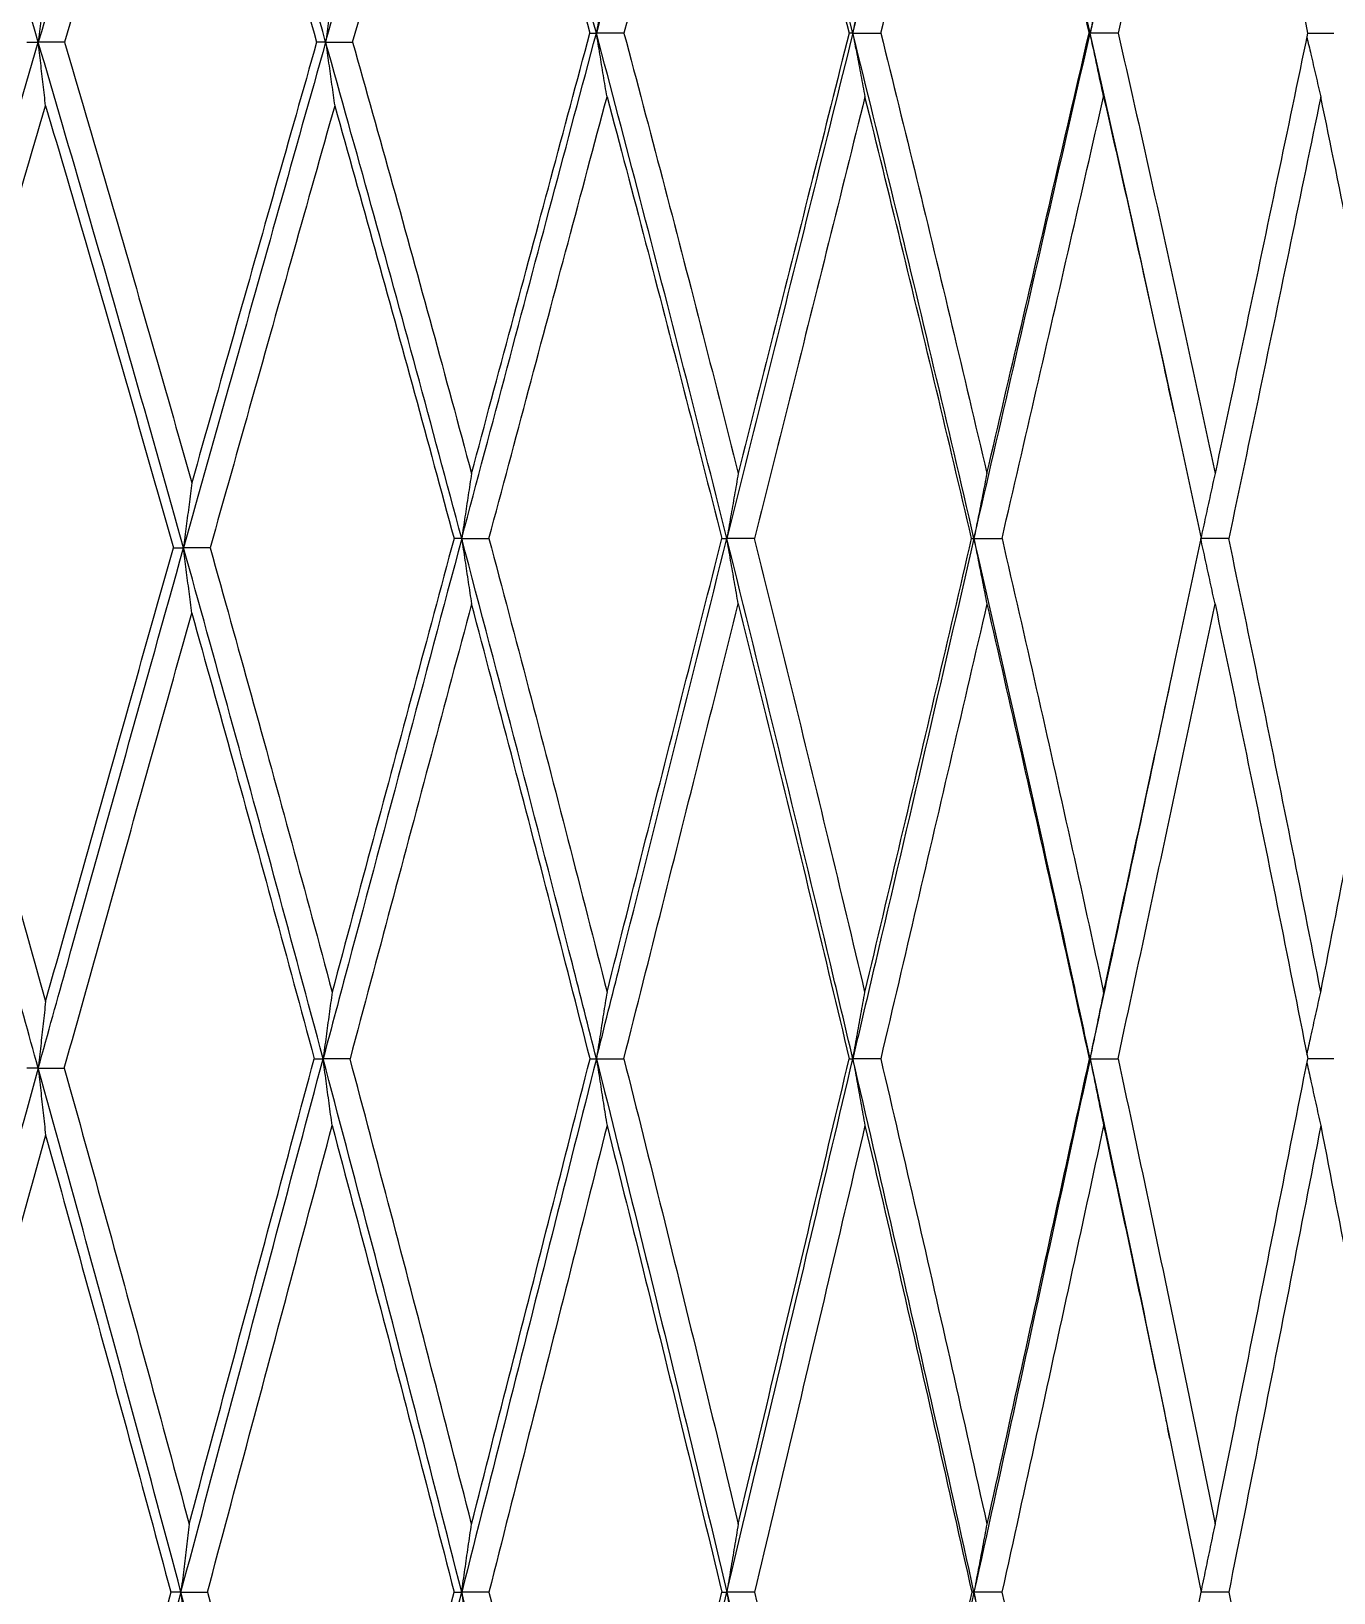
# Model space of a CAD drawing. Extents: x 1661 to 2451, y 0 to 579.
# Drawn here: x 2173.34 to 2180.05, y 453.5 to 461.55 of the extents above; entities that cross this region are included whole.
import ezdxf

# ---------------------------------------------------------------- set-up
doc = ezdxf.new("R2010")
doc.units = 0
doc.header["$LTSCALE"] = 10
doc.header["$MEASUREMENT"] = 0
doc.header["$PDMODE"] = 3
doc.header["$PDSIZE"] = -10
doc.layers.get('0').update_dxf_attribs({"linetype": 'CONTINUOUS'})
doc.layers.get('DEFPOINTS').update_dxf_attribs({"linetype": 'CONTINUOUS'})
doc.layers.add('2', color=7, linetype='CONTINUOUS', true_color=0xffffff)
doc.styles.add('Daelim Dimension', font='')
doc.styles.get('Daelim Dimension').set_extended_font_data('나눔고딕')
doc.dimstyles.new('DEFAULT', dxfattribs={"dimscale": 2, "dimtxt": 2, "dimasz": 2, "dimexe": 0, "dimexo": 2, "dimgap": 1, "dimtad": 1, "dimdec": 0, "dimzin": 9, "dimdsep": 46, "dimtxsty": 'Daelim Dimension', "dimcen": 0.5, "dimclrd": 5, "dimclre": 5, "dimclrt": 256, "dimadec": 1, "dimazin": 0, "dimtfac": 1, "dimtdec": 0, "dimtix": 1, "dimtmove": 0, "dimatfit": 3, "dimfxl": 1, "dimtolj": 1, "dimtzin": 1, "dimlwd": 9, "dimlwe": 9, "dimarcsym": 0})

# ---------------------------------------------------------------- blocks, each defined once
blk = doc.blocks.new('*D11')
at = {"color": 5, "lineweight": 9, "ltscale": 0.5, "transparency": 16777216}
for p, q in [((2146.9886, 470.7637), (1973.3175, 470.7637)), ((1975.3175, 466.7637), (1975.3175, 277.2806)), ((2140.6495, 273.2806), (1973.3175, 273.2806))]:
    blk.add_line(p, q, dxfattribs=at)
at = {"color": 5, "linetype": 'ByBlock', "lineweight": 9, "ltscale": 0.5, "transparency": 16777216}
for p, q in [((2212.6777, 377.2806), (2263.0505, 377.2806)), ((2263.0505, 373.2806), (2263.0505, 277.2806)), ((2212.6777, 273.2806), (2263.0505, 273.2806))]:
    blk.add_line(p, q, dxfattribs=at)
at = {"color": 5, "ltscale": 0.5, "transparency": 16777216}
for points in [[(1974.6508, 466.7637), (1975.9842, 466.7637), (1975.3175, 470.7637)], [(2262.3839, 373.2806), (2263.7172, 373.2806), (2263.0505, 377.2806)], [(1974.6508, 277.2806), (1975.9842, 277.2806), (1975.3175, 273.2806)], [(2262.3839, 277.2806), (2263.7172, 277.2806), (2263.0505, 273.2806)]]:
    blk.add_solid(points, dxfattribs=at)
at = {"layer": 'DEFPOINTS', "color": 0, "ltscale": 0.5, "transparency": 16777216}
for p in [(2150.9886, 470.7637), (2208.6777, 377.2806), (1975.3175, 273.2806), (2144.6495, 273.2806), (2208.6777, 273.2806), (2263.0505, 273.2806)]:
    blk.add_point(p, dxfattribs=at)
at = {"color": 7, "ltscale": 0.5, "transparency": 16777216, "insert": (1967.874, 372.0221), "char_height": 10, "attachment_point": 5, "rotation": 90, "style": 'Daelim Dimension'}
blk.add_mtext('\\A1;197', dxfattribs=at)
at = {"ltscale": 0.5, "transparency": 16777216, "insert": (2258.8874, 325.2806), "char_height": 4, "attachment_point": 5, "rotation": 90, "style": 'Daelim Dimension'}
blk.add_mtext('\\A1;104', dxfattribs=at)

msp = doc.modelspace()

# ---------------------------------------------------------------- linework, layer by layer
at = {"layer": '2', "color": 7, "linetype": 'Continuous', "lineweight": 18}
for points, degree in [([(2176.9246, 464.0645), (2176.8517, 463.7909), (2176.7047, 463.239), (2176.4804, 462.397), (2176.3287, 461.8275), (2176.2523, 461.5407)], 3), ([(2177.5736, 461.5407), (2177.5023, 461.8279), (2177.3591, 462.3978), (2177.143, 463.238), (2176.9976, 463.7905), (2176.9246, 464.0645)], 3), ([(2177.5736, 461.5407), (2177.6448, 461.8275), (2177.7861, 462.397), (2177.9943, 463.239), (2178.1305, 463.7909), (2178.198, 464.0645)], 3), ([(2178.7961, 461.5407), (2178.7306, 461.8279), (2178.599, 462.3978), (2178.3999, 463.238), (2178.2655, 463.7905), (2178.198, 464.0645)], 3), ([(2173.3769, 461.4944), (2173.2922, 461.7818), (2173.1227, 462.352), (2172.8685, 463.1927), (2172.6984, 463.7455), (2172.6133, 464.0197)], 3), ([(2174.1255, 464.0197), (2174.0439, 463.7459), (2173.8795, 463.1937), (2173.6297, 462.3511), (2173.4614, 461.7814), (2173.3769, 461.4944)], 3), ([(2174.8575, 461.4944), (2174.7766, 461.7818), (2174.6144, 462.352), (2174.3707, 463.1927), (2174.2074, 463.7455), (2174.1255, 464.0197)], 3), ([(2174.8575, 461.4944), (2174.9384, 461.7814), (2175.099, 462.3511), (2175.3371, 463.1937), (2175.4935, 463.7459), (2175.5711, 464.0197)], 3), ([(2176.2523, 461.5407), (2176.1772, 461.8227), (2176.0266, 462.3823), (2175.7998, 463.2077), (2175.6475, 463.7504), (2175.5711, 464.0197)], 3), ([(2176.9834, 463.7467), (2176.7874, 463.0124), (2176.5912, 462.277), (2176.3946, 461.5407)], 3), ([(2176.9834, 463.7467), (2177.0479, 463.505), (2177.1762, 463.0193), (2177.3666, 462.284), (2177.492, 461.7892), (2177.5544, 461.5407)], 3), ([(2177.7177, 461.5407), (2177.7795, 461.7892), (2177.9024, 462.284), (2178.0846, 463.0193), (2178.2046, 463.505), (2178.2643, 463.7467)], 3), ([(2178.2643, 463.7467), (2178.324, 463.505), (2178.4425, 463.0193), (2178.618, 462.284), (2178.7335, 461.7892), (2178.7908, 461.5407)], 3), ([(2179.4399, 463.7467), (2179.3856, 463.505), (2179.2762, 463.0193), (2179.1098, 462.284), (2178.9973, 461.7892), (2178.9407, 461.5407)], 3), ([(2179.4399, 463.7467), (2179.4941, 463.505), (2179.6019, 463.0193), (2179.7609, 462.284), (2179.8652, 461.7892), (2179.9169, 461.5407)], 3), ([(2174.1678, 463.7018), (2174.0955, 463.4599), (2173.9505, 462.9739), (2173.7318, 462.2381), (2173.5851, 461.743), (2173.5115, 461.4944)], 3), ([(2174.1678, 463.7018), (2174.2401, 463.4599), (2174.3841, 462.9739), (2174.5986, 462.2381), (2174.7405, 461.743), (2174.8112, 461.4944)], 3), ([(2174.9966, 461.4944), (2175.0669, 461.743), (2175.2069, 462.2381), (2175.4153, 462.9739), (2175.5532, 463.4599), (2175.6219, 463.7018)], 3), ([(2175.6219, 463.7018), (2175.6892, 463.4649), (2175.8231, 462.989), (2176.0223, 462.2686), (2176.1539, 461.7841), (2176.2194, 461.5407)], 3), ([(2173.4147, 461.821), (2173.4105, 461.7848), (2173.402, 461.7124), (2173.3894, 461.6035), (2173.3811, 461.5308), (2173.3769, 461.4944)], 3), ([(2174.9041, 461.821), (2174.8989, 461.7848), (2174.8885, 461.7124), (2174.873, 461.6035), (2174.8627, 461.5308), (2174.8575, 461.4944)], 3), ([(2176.3071, 461.8672), (2176.301, 461.831), (2176.2888, 461.7586), (2176.2705, 461.6498), (2176.2584, 461.5771), (2176.2523, 461.5407)], 3), ([(2177.6363, 461.8672), (2177.6293, 461.831), (2177.6153, 461.7586), (2177.5944, 461.6498), (2177.5806, 461.5771), (2177.5736, 461.5407)], 3), ([(2178.866, 461.8672), (2178.8581, 461.831), (2178.8425, 461.7586), (2178.8192, 461.6498), (2178.8038, 461.5771), (2178.7961, 461.5407)], 3), ([(2172.6133, 458.888), (2172.6993, 459.1833), (2172.8706, 459.7702), (2173.1255, 460.6402), (2173.2934, 461.2111), (2173.3769, 461.4944)], 3), ([(2173.3176, 461.4944), (2173.3242, 461.4944), (2173.3374, 461.4944), (2173.3571, 461.4944), (2173.3703, 461.4944), (2173.3769, 461.4944)], 3), ([(2173.5115, 461.4944), (2173.4966, 461.4944), (2173.4667, 461.4944), (2173.4218, 461.4944), (2173.3918, 461.4944), (2173.3769, 461.4944)], 3), ([(2174.1255, 458.888), (2174.0427, 459.1838), (2173.8768, 459.7713), (2173.6274, 460.6393), (2173.4605, 461.2107), (2173.3769, 461.4944)], 3), ([(2173.4147, 461.1667), (2173.4105, 461.2032), (2173.402, 461.2761), (2173.3894, 461.3853), (2173.381, 461.4581), (2173.3769, 461.4944)], 3), ([(2173.5115, 461.4944), (2173.5851, 461.2454), (2173.7319, 460.7452), (2173.9506, 459.9883), (2174.0955, 459.4793), (2174.1678, 459.2236)], 3), ([(2174.8575, 461.4944), (2174.7777, 461.2111), (2174.6171, 460.6402), (2174.3727, 459.7702), (2174.2082, 459.1833), (2174.1255, 458.888)], 3), ([(2174.8112, 461.4944), (2174.7405, 461.2454), (2174.5985, 460.7452), (2174.384, 459.9883), (2174.24, 459.4793), (2174.1678, 459.2236)], 3), ([(2174.8575, 461.4944), (2174.8524, 461.4944), (2174.8421, 461.4944), (2174.8267, 461.4944), (2174.8164, 461.4944), (2174.8112, 461.4944)], 3), ([(2174.8575, 461.4944), (2174.873, 461.4944), (2174.9039, 461.4944), (2174.9503, 461.4944), (2174.9812, 461.4944), (2174.9966, 461.4944)], 3), ([(2175.5584, 458.9357), (2175.4811, 459.226), (2175.326, 459.8026), (2175.0926, 460.6547), (2174.936, 461.2158), (2174.8575, 461.4944)], 3), ([(2174.8575, 461.4944), (2174.8627, 461.4581), (2174.8729, 461.3853), (2174.8885, 461.2761), (2174.8989, 461.2032), (2174.9041, 461.1667)], 3), ([(2174.9966, 461.4944), (2175.0655, 461.2506), (2175.2026, 460.7608), (2175.4068, 460.0197), (2175.5419, 459.5214), (2175.6091, 459.2712)], 3), ([(2175.5584, 458.9357), (2175.637, 459.2309), (2175.7933, 459.8175), (2176.0249, 460.687), (2176.1769, 461.2576), (2176.2523, 461.5407)], 3), ([(2175.6091, 459.2712), (2175.6778, 459.5267), (2175.8146, 460.0355), (2176.018, 460.792), (2176.1524, 461.2919), (2176.2194, 461.5407)], 3), ([(2176.2194, 461.5407), (2176.223, 461.5407), (2176.2304, 461.5407), (2176.2414, 461.5407), (2176.2487, 461.5407), (2176.2523, 461.5407)], 3), ([(2176.3946, 461.5407), (2176.3788, 461.5407), (2176.3472, 461.5407), (2176.2997, 461.5407), (2176.2681, 461.5407), (2176.2523, 461.5407)], 3), ([(2176.9246, 458.9357), (2176.8507, 459.2314), (2176.7023, 459.8186), (2176.4784, 460.6861), (2176.3278, 461.2572), (2176.2523, 461.5407)], 3), ([(2176.3072, 461.2132), (2176.301, 461.2496), (2176.2888, 461.3225), (2176.2705, 461.4317), (2176.2584, 461.5044), (2176.2523, 461.5407)], 3), ([(2176.3946, 461.5407), (2176.461, 461.2919), (2176.5931, 460.792), (2176.7894, 460.0355), (2176.9189, 459.5267), (2176.9834, 459.2712)], 3), ([(2177.5736, 461.5407), (2177.5033, 461.2576), (2177.3615, 460.687), (2177.1449, 459.8175), (2176.9984, 459.2309), (2176.9246, 458.9357)], 3), ([(2177.5544, 461.5407), (2177.492, 461.2919), (2177.3665, 460.792), (2177.1761, 460.0355), (2177.0479, 459.5267), (2176.9834, 459.2712)], 3), ([(2177.5736, 461.5407), (2177.5715, 461.5407), (2177.5673, 461.5407), (2177.5608, 461.5407), (2177.5566, 461.5407), (2177.5544, 461.5407)], 3), ([(2177.5736, 461.5407), (2177.5896, 461.5407), (2177.6217, 461.5407), (2177.6697, 461.5407), (2177.7017, 461.5407), (2177.7177, 461.5407)], 3), ([(2178.198, 458.9357), (2178.1296, 459.2314), (2177.9921, 459.8186), (2177.7842, 460.6861), (2177.644, 461.2572), (2177.5736, 461.5407)], 3), ([(2177.5736, 461.5407), (2177.5805, 461.5044), (2177.5944, 461.4317), (2177.6153, 461.3225), (2177.6293, 461.2496), (2177.6363, 461.2132)], 3), ([(2177.7177, 461.5407), (2177.7796, 461.2919), (2177.9025, 460.792), (2178.0847, 460.0355), (2178.2047, 459.5267), (2178.2643, 459.2712)], 3), ([(2178.198, 458.9357), (2178.2662, 459.2309), (2178.4016, 459.8175), (2178.6012, 460.687), (2178.7315, 461.2576), (2178.7961, 461.5407)], 3), ([(2178.2643, 459.2712), (2178.3239, 459.5267), (2178.4424, 460.0355), (2178.618, 460.792), (2178.7334, 461.2919), (2178.7908, 461.5407)], 3), ([(2178.7908, 461.5407), (2178.7914, 461.5407), (2178.7926, 461.5407), (2178.7943, 461.5407), (2178.7955, 461.5407), (2178.7961, 461.5407)], 3), ([(2178.9407, 461.5407), (2178.9246, 461.5407), (2178.8925, 461.5407), (2178.8443, 461.5407), (2178.8121, 461.5407), (2178.7961, 461.5407)], 3), ([(2178.866, 461.2132), (2178.8581, 461.2496), (2178.8425, 461.3225), (2178.8192, 461.4317), (2178.8038, 461.5044), (2178.7961, 461.5407)], 3), ([(2178.9407, 461.5407), (2178.9973, 461.2919), (2179.1099, 460.792), (2179.2763, 460.0355), (2179.3856, 459.5267), (2179.4399, 459.2712)], 3), ([(2179.9169, 461.5407), (2179.8651, 461.2919), (2179.7608, 460.792), (2179.6018, 460.0355), (2179.4941, 459.5267), (2179.4399, 459.2712)], 3), ([(2175.699, 458.9357), (2175.7675, 459.1921), (2175.9038, 459.7026), (2176.1065, 460.4618), (2176.2405, 460.9634), (2176.3072, 461.2132)], 3), ([(2176.3072, 461.2132), (2176.3738, 460.9634), (2176.5065, 460.4618), (2176.7037, 459.7026), (2176.8339, 459.1921), (2176.8987, 458.9357)], 3), ([(2177.6363, 461.2132), (2177.5741, 460.9634), (2177.4492, 460.4618), (2177.2596, 459.7026), (2177.1319, 459.1921), (2177.0677, 458.9357)], 3), ([(2178.1859, 458.9357), (2178.1259, 459.1921), (2178.0052, 459.7026), (2177.822, 460.4618), (2177.6984, 460.9634), (2177.6363, 461.2132)], 3), ([(2178.3423, 458.9357), (2178.4016, 459.1921), (2178.5195, 459.7026), (2178.6941, 460.4618), (2178.8089, 460.9634), (2178.866, 461.2132)], 3), ([(2178.866, 461.2132), (2178.923, 460.9634), (2179.0362, 460.4618), (2179.2038, 459.7026), (2179.3139, 459.1921), (2179.3685, 458.9357)], 3), ([(2179.9847, 461.2132), (2179.9333, 460.9634), (2179.8297, 460.4618), (2179.6717, 459.7026), (2179.5647, 459.1921), (2179.5107, 458.9357)], 3), ([(2180.4354, 458.9357), (2180.3867, 459.1921), (2180.2882, 459.7026), (2180.138, 460.4618), (2180.0361, 460.9634), (2179.9847, 461.2132)], 3), ([(2172.745, 458.888), (2172.82, 459.1445), (2172.9696, 459.6553), (2173.1929, 460.4148), (2173.3409, 460.9168), (2173.4147, 461.1667)], 3), ([(2173.4147, 461.1667), (2173.4885, 460.9168), (2173.6356, 460.4148), (2173.8551, 459.6553), (2174.0005, 459.1445), (2174.073, 458.888)], 3), ([(2174.9041, 461.1667), (2174.8335, 460.9168), (2174.692, 460.4148), (2174.478, 459.6553), (2174.3344, 459.1445), (2174.2623, 458.888)], 3), ([(2174.9041, 461.1667), (2174.9732, 460.922), (2175.1108, 460.4304), (2175.3158, 459.6868), (2175.4514, 459.1868), (2175.5189, 458.9357)], 3), ([(2179.2279, 459.589), (2179.2169, 459.6396)], 1), ([(2175.6091, 459.2712), (2175.6035, 459.234), (2175.5921, 459.1596), (2175.5752, 459.0478), (2175.564, 458.9731), (2175.5584, 458.9357)], 3), ([(2176.9834, 459.2712), (2176.9768, 459.234), (2176.9637, 459.1596), (2176.9441, 459.0478), (2176.9311, 458.9731), (2176.9246, 458.9357)], 3), ([(2178.2643, 459.2712), (2178.2569, 459.234), (2178.2421, 459.1596), (2178.22, 459.0478), (2178.2053, 458.9731), (2178.198, 458.9357)], 3), ([(2179.4399, 459.2712), (2179.4317, 459.234), (2179.4153, 459.1596), (2179.3909, 459.0478), (2179.3747, 458.9731), (2179.3666, 458.9357)], 3), ([(2174.1678, 459.2236), (2174.1631, 459.1865), (2174.1536, 459.112), (2174.1396, 459.0001), (2174.1302, 458.9254), (2174.1255, 458.888)], 3), ([(2175.5189, 458.9357), (2175.45, 458.6793), (2175.3116, 458.1644), (2175.1023, 457.3856), (2174.9616, 456.8621), (2174.891, 456.5993)], 3), ([(2175.5584, 458.9357), (2175.554, 458.9357), (2175.5453, 458.9357), (2175.5321, 458.9357), (2175.5233, 458.9357), (2175.5189, 458.9357)], 3), ([(2175.5584, 458.9357), (2175.574, 458.9357), (2175.6053, 458.9357), (2175.6521, 458.9357), (2175.6834, 458.9357), (2175.699, 458.9357)], 3), ([(2175.5584, 458.9357), (2175.564, 458.8984), (2175.5752, 458.8237), (2175.5921, 458.7115), (2175.6034, 458.6367), (2175.6091, 458.5992)], 3), ([(2175.699, 458.9357), (2175.7674, 458.6793), (2175.9037, 458.1644), (2176.1064, 457.3856), (2176.2404, 456.8621), (2176.3072, 456.5993)], 3), ([(2176.3072, 456.5993), (2176.3739, 456.8621), (2176.5066, 457.3856), (2176.7039, 458.1644), (2176.834, 458.6793), (2176.8987, 458.9357)], 3), ([(2176.8987, 458.9357), (2176.9016, 458.9357), (2176.9074, 458.9357), (2176.916, 458.9357), (2176.9217, 458.9357), (2176.9246, 458.9357)], 3), ([(2177.0677, 458.9357), (2177.0518, 458.9357), (2177.02, 458.9357), (2176.9723, 458.9357), (2176.9405, 458.9357), (2176.9246, 458.9357)], 3), ([(2176.9834, 458.5992), (2176.9768, 458.6367), (2176.9637, 458.7115), (2176.9441, 458.8237), (2176.9311, 458.8984), (2176.9246, 458.9357)], 3), ([(2177.6363, 456.5993), (2177.5741, 456.8621), (2177.4491, 457.3856), (2177.2595, 458.1644), (2177.1319, 458.6793), (2177.0677, 458.9357)], 3), ([(2177.6363, 456.5993), (2177.6985, 456.8621), (2177.8221, 457.3856), (2178.0053, 458.1644), (2178.126, 458.6793), (2178.1859, 458.9357)], 3), ([(2178.1859, 458.9357), (2178.1873, 458.9357), (2178.1899, 458.9357), (2178.194, 458.9357), (2178.1966, 458.9357), (2178.198, 458.9357)], 3), ([(2178.198, 458.9357), (2178.214, 458.9357), (2178.2461, 458.9357), (2178.2942, 458.9357), (2178.3262, 458.9357), (2178.3423, 458.9357)], 3), ([(2178.198, 458.9357), (2178.2053, 458.8984), (2178.2199, 458.8237), (2178.242, 458.7115), (2178.2569, 458.6367), (2178.2643, 458.5992)], 3), ([(2178.3423, 458.9357), (2178.4016, 458.6793), (2178.5194, 458.1644), (2178.694, 457.3856), (2178.8089, 456.8621), (2178.866, 456.5993)], 3), ([(2178.866, 456.5993), (2178.923, 456.8621), (2179.0363, 457.3856), (2179.2039, 458.1644), (2179.3139, 458.6793), (2179.3685, 458.9357)], 3), ([(2179.5107, 458.9357), (2179.4947, 458.9357), (2179.4627, 458.9357), (2179.4146, 458.9357), (2179.3826, 458.9357), (2179.3666, 458.9357)], 3), ([(2179.4399, 458.5992), (2179.4316, 458.6367), (2179.4153, 458.7115), (2179.3909, 458.8237), (2179.3747, 458.8984), (2179.3666, 458.9357)], 3), ([(2179.9847, 456.5993), (2179.9332, 456.8621), (2179.8296, 457.3856), (2179.6716, 458.1644), (2179.5646, 458.6793), (2179.5107, 458.9357)], 3), ([(2179.9847, 456.5993), (2180.0361, 456.8621), (2180.138, 457.3856), (2180.2883, 458.1644), (2180.3867, 458.6793), (2180.4354, 458.9357)], 3), ([(2172.745, 458.888), (2172.8199, 458.6315), (2172.9695, 458.1163), (2173.1928, 457.3371), (2173.3408, 456.8134), (2173.4147, 456.5505)], 3), ([(2173.4147, 456.5505), (2173.4885, 456.8134), (2173.6358, 457.3371), (2173.8552, 458.1163), (2174.0005, 458.6315), (2174.073, 458.888)], 3), ([(2174.073, 458.888), (2174.0788, 458.888), (2174.0905, 458.888), (2174.108, 458.888), (2174.1197, 458.888), (2174.1255, 458.888)], 3), ([(2174.2623, 458.888), (2174.2471, 458.888), (2174.2167, 458.888), (2174.1711, 458.888), (2174.1407, 458.888), (2174.1255, 458.888)], 3), ([(2174.8445, 456.2555), (2174.7651, 456.5534), (2174.606, 457.1457), (2174.3666, 458.0224), (2174.206, 458.6006), (2174.1255, 458.888)], 3), ([(2174.1678, 458.5513), (2174.163, 458.5888), (2174.1536, 458.6637), (2174.1395, 458.7759), (2174.1302, 458.8506), (2174.1255, 458.888)], 3), ([(2174.2623, 458.888), (2174.3329, 458.6368), (2174.4734, 458.1323), (2174.683, 457.3694), (2174.8218, 456.8567), (2174.891, 456.5993)], 3), ([(2175.6091, 458.5992), (2175.5404, 458.342), (2175.4025, 457.8255), (2175.1938, 457.0442), (2175.0535, 456.5191), (2174.9831, 456.2555)], 3), ([(2176.2198, 456.2555), (2176.1528, 456.5191), (2176.0182, 457.0442), (2175.8146, 457.8255), (2175.6778, 458.342), (2175.6091, 458.5992)], 3), ([(2176.3941, 456.2555), (2176.4606, 456.5191), (2176.5929, 457.0442), (2176.7893, 457.8255), (2176.9189, 458.342), (2176.9834, 458.5992)], 3), ([(2176.9834, 458.5992), (2177.0479, 458.342), (2177.1762, 457.8255), (2177.3667, 457.0442), (2177.4923, 456.5191), (2177.5549, 456.2555)], 3), ([(2178.2643, 458.5992), (2178.2046, 458.342), (2178.0846, 457.8255), (2177.9023, 457.0442), (2177.7792, 456.5191), (2177.7173, 456.2555)], 3), ([(2178.2643, 458.5992), (2178.3239, 458.342), (2178.4425, 457.8255), (2178.6181, 457.0442), (2178.7337, 456.5191), (2178.7912, 456.2555)], 3), ([(2178.9403, 456.2555), (2178.997, 456.5191), (2179.1097, 457.0442), (2179.2762, 457.8255), (2179.3856, 458.342), (2179.4399, 458.5992)], 3), ([(2179.4399, 458.5992), (2179.4941, 458.342), (2179.6018, 457.8255), (2179.761, 457.0442), (2179.8654, 456.5191), (2179.9172, 456.2555)], 3), ([(2173.511, 456.2065), (2173.5847, 456.4702), (2173.7316, 456.9956), (2173.9506, 457.7772), (2174.0955, 458.294), (2174.1678, 458.5513)], 3), ([(2174.1678, 458.5513), (2174.2385, 458.2993), (2174.3796, 457.7932), (2174.5899, 457.028), (2174.7291, 456.5137), (2174.7986, 456.2555)], 3), ([(2179.2105, 458.1964), (2179.2218, 458.2488)], 1), ([(2174.891, 456.5993), (2174.8858, 456.5613), (2174.8754, 456.485), (2174.8599, 456.3704), (2174.8496, 456.2938), (2174.8445, 456.2555)], 3), ([(2176.3072, 456.5993), (2176.301, 456.5613), (2176.2888, 456.485), (2176.2705, 456.3704), (2176.2584, 456.2938), (2176.2523, 456.2555)], 3), ([(2177.5737, 456.2555), (2177.5806, 456.2938), (2177.5944, 456.3704), (2177.6153, 456.485), (2177.6293, 456.5613), (2177.6363, 456.5993)], 3), ([(2178.866, 456.5993), (2178.8581, 456.5613), (2178.8425, 456.485), (2178.8193, 456.3704), (2178.8038, 456.2938), (2178.7961, 456.2555)], 3), ([(2173.4147, 456.5505), (2173.4105, 456.5123), (2173.402, 456.4361), (2173.3894, 456.3214), (2173.3811, 456.2448), (2173.3769, 456.2065)], 3), ([(2173.3769, 456.2065), (2173.2934, 455.9064), (2173.1254, 455.3026), (2172.8706, 454.3847), (2172.6993, 453.7667), (2172.6133, 453.4561)], 3), ([(2173.3769, 456.2065), (2173.3704, 456.2065), (2173.3573, 456.2065), (2173.3377, 456.2065), (2173.3246, 456.2065), (2173.3181, 456.2065)], 3), ([(2173.3769, 456.2065), (2173.3918, 456.2065), (2173.4216, 456.2065), (2173.4663, 456.2065), (2173.4961, 456.2065), (2173.511, 456.2065)], 3), ([(2174.1122, 453.5063), (2174.0308, 453.8116), (2173.8679, 454.4187), (2173.623, 455.3181), (2173.459, 455.9115), (2173.3769, 456.2065)], 3), ([(2173.3769, 456.2065), (2173.3811, 456.1682), (2173.3894, 456.0917), (2173.402, 455.9767), (2173.4104, 455.8999), (2173.4147, 455.8615)], 3), ([(2173.511, 456.2065), (2173.5831, 455.9485), (2173.7268, 455.4305), (2173.9413, 454.6476), (2174.0834, 454.1218), (2174.1543, 453.8579)], 3), ([(2174.1122, 453.5063), (2174.1949, 453.8168), (2174.3594, 454.4346), (2174.6038, 455.352), (2174.7646, 455.9556), (2174.8445, 456.2555)], 3), ([(2174.1543, 453.8579), (2174.2267, 454.1274), (2174.371, 454.6643), (2174.5857, 455.4635), (2174.7278, 455.9922), (2174.7986, 456.2555)], 3), ([(2174.7986, 456.2555), (2174.8037, 456.2555), (2174.8139, 456.2555), (2174.8292, 456.2555), (2174.8394, 456.2555), (2174.8445, 456.2555)], 3), ([(2174.9831, 456.2555), (2174.9677, 456.2555), (2174.9369, 456.2555), (2174.8907, 456.2555), (2174.8599, 456.2555), (2174.8445, 456.2555)], 3), ([(2175.5584, 453.5063), (2175.4797, 453.8172), (2175.3218, 454.4355), (2175.084, 455.3513), (2174.9245, 455.9553), (2174.8445, 456.2555)], 3), ([(2174.891, 455.9107), (2174.8858, 455.9491), (2174.8754, 456.0258), (2174.8599, 456.1408), (2174.8496, 456.2173), (2174.8445, 456.2555)], 3), ([(2175.6091, 453.8579), (2175.5403, 454.1274), (2175.4022, 454.6643), (2175.1935, 455.4635), (2175.0534, 455.9922), (2174.9831, 456.2555)], 3), ([(2176.2523, 456.2555), (2176.1769, 455.9556), (2176.0248, 455.352), (2175.7933, 454.4346), (2175.637, 453.8168), (2175.5584, 453.5063)], 3), ([(2175.6091, 453.8579), (2175.6779, 454.1274), (2175.8149, 454.6643), (2176.0185, 455.4635), (2176.1529, 455.9922), (2176.2198, 456.2555)], 3), ([(2176.2198, 456.2555), (2176.2234, 456.2555), (2176.2307, 456.2555), (2176.2415, 456.2555), (2176.2487, 456.2555), (2176.2523, 456.2555)], 3), ([(2176.2523, 456.2555), (2176.2681, 456.2555), (2176.2996, 456.2555), (2176.3469, 456.2555), (2176.3784, 456.2555), (2176.3941, 456.2555)], 3), ([(2176.2523, 456.2555), (2176.3279, 455.9553), (2176.4784, 455.3513), (2176.7024, 454.4355), (2176.8507, 453.8172), (2176.9246, 453.5063)], 3), ([(2176.2523, 456.2555), (2176.2584, 456.2173), (2176.2705, 456.1408), (2176.2888, 456.0258), (2176.301, 455.9491), (2176.3072, 455.9107)], 3), ([(2176.3941, 456.2555), (2176.4605, 455.9922), (2176.5926, 455.4635), (2176.7891, 454.6643), (2176.9188, 454.1274), (2176.9834, 453.8579)], 3), ([(2176.9246, 453.5063), (2176.9984, 453.8168), (2177.1449, 454.4346), (2177.3614, 455.352), (2177.5033, 455.9556), (2177.5737, 456.2555)], 3), ([(2176.9834, 453.8579), (2177.048, 454.1274), (2177.1764, 454.6643), (2177.3669, 455.4635), (2177.4924, 455.9922), (2177.5549, 456.2555)], 3), ([(2177.5549, 456.2555), (2177.557, 456.2555), (2177.5611, 456.2555), (2177.5674, 456.2555), (2177.5716, 456.2555), (2177.5737, 456.2555)], 3), ([(2177.7173, 456.2555), (2177.7014, 456.2555), (2177.6694, 456.2555), (2177.6215, 456.2555), (2177.5896, 456.2555), (2177.5737, 456.2555)], 3), ([(2178.198, 453.5063), (2178.1296, 453.8172), (2177.9922, 454.4355), (2177.7842, 455.3513), (2177.6441, 455.9553), (2177.5737, 456.2555)], 3), ([(2177.5737, 456.2555), (2177.5806, 456.2173), (2177.5944, 456.1408), (2177.6153, 456.0258), (2177.6293, 455.9491), (2177.6363, 455.9107)], 3), ([(2177.7173, 456.2555), (2177.7791, 455.9922), (2177.902, 455.4635), (2178.0844, 454.6643), (2178.2045, 454.1274), (2178.2643, 453.8579)], 3), ([(2178.7961, 456.2555), (2178.7315, 455.9556), (2178.6011, 455.352), (2178.4016, 454.4346), (2178.2662, 453.8168), (2178.198, 453.5063)], 3), ([(2178.7912, 456.2555), (2178.7338, 455.9922), (2178.6184, 455.4635), (2178.4427, 454.6643), (2178.324, 454.1274), (2178.2643, 453.8579)], 3), ([(2178.7961, 456.2555), (2178.7956, 456.2555), (2178.7945, 456.2555), (2178.7928, 456.2555), (2178.7917, 456.2555), (2178.7912, 456.2555)], 3), ([(2178.7961, 456.2555), (2178.8121, 456.2555), (2178.8441, 456.2555), (2178.8922, 456.2555), (2178.9243, 456.2555), (2178.9403, 456.2555)], 3), ([(2178.7961, 456.2555), (2178.8038, 456.2173), (2178.8192, 456.1408), (2178.8425, 456.0258), (2178.8581, 455.9491), (2178.866, 455.9107)], 3), ([(2178.9403, 456.2555), (2178.9969, 455.9922), (2179.1095, 455.4635), (2179.276, 454.6643), (2179.3855, 454.1274), (2179.4399, 453.8579)], 3), ([(2179.4399, 453.8579), (2179.4942, 454.1274), (2179.602, 454.6643), (2179.7612, 455.4635), (2179.8655, 455.9922), (2179.9172, 456.2555)], 3), ([(2173.4147, 455.8615), (2173.3409, 455.5973), (2173.1929, 455.0668), (2172.9695, 454.265), (2172.8197, 453.7264), (2172.7446, 453.4561)], 3), ([(2173.4147, 455.8615), (2173.4869, 455.6028), (2173.6311, 455.0833), (2173.8461, 454.2982), (2173.9888, 453.7709), (2174.0599, 453.5063)], 3), ([(2174.2485, 453.5063), (2174.3207, 453.7765), (2174.4646, 454.3149), (2174.6788, 455.1164), (2174.8204, 455.6466), (2174.891, 455.9107)], 3), ([(2174.891, 455.9107), (2174.9615, 455.6466), (2175.1021, 455.1164), (2175.3116, 454.3149), (2175.4502, 453.7765), (2175.5193, 453.5063)], 3), ([(2176.3072, 455.9107), (2176.2405, 455.6466), (2176.1066, 455.1164), (2175.9037, 454.3149), (2175.7672, 453.7765), (2175.6986, 453.5063)], 3), ([(2176.3072, 455.9107), (2176.3738, 455.6466), (2176.5065, 455.1164), (2176.7038, 454.3149), (2176.8342, 453.7765), (2176.8991, 453.5063)], 3), ([(2177.6363, 455.9107), (2177.5742, 455.6466), (2177.4492, 455.1164), (2177.2595, 454.3149), (2177.1317, 453.7765), (2177.0674, 453.5063)], 3), ([(2177.6363, 455.9107), (2177.6984, 455.6466), (2177.822, 455.1164), (2178.0053, 454.3149), (2178.1262, 453.7765), (2178.1862, 453.5063)], 3), ([(2178.866, 455.9107), (2178.8089, 455.6466), (2178.6941, 455.1164), (2178.5194, 454.3149), (2178.4014, 453.7765), (2178.3419, 453.5063)], 3), ([(2178.866, 455.9107), (2178.923, 455.6466), (2179.0362, 455.1164), (2179.2039, 454.3149), (2179.3141, 453.7765), (2179.3688, 453.5063)], 3), ([(2179.9847, 455.9107), (2179.9333, 455.6466), (2179.8297, 455.1164), (2179.6716, 454.3149), (2179.5645, 453.7765), (2179.5104, 453.5063)], 3), ([(2179.9847, 455.9107), (2180.036, 455.6466), (2180.1379, 455.1164), (2180.2883, 454.3149), (2180.3869, 453.7765), (2180.4357, 453.5063)], 3), ([(2179.2068, 454.2979), (2179.1956, 454.3518)], 1), ([(2174.1543, 453.8579), (2174.1496, 453.819), (2174.1402, 453.741), (2174.1262, 453.6238), (2174.1168, 453.5455), (2174.1122, 453.5063)], 3), ([(2175.5584, 453.5063), (2175.564, 453.5455), (2175.5752, 453.6238), (2175.5921, 453.741), (2175.6035, 453.819), (2175.6091, 453.8579)], 3), ([(2176.9834, 453.8579), (2176.9768, 453.819), (2176.9637, 453.741), (2176.9441, 453.6238), (2176.9311, 453.5455), (2176.9246, 453.5063)], 3), ([(2178.2643, 453.8579), (2178.2569, 453.819), (2178.2421, 453.741), (2178.22, 453.6238), (2178.2053, 453.5455), (2178.198, 453.5063)], 3), ([(2179.4399, 453.8579), (2179.4317, 453.819), (2179.4153, 453.741), (2179.3909, 453.6238), (2179.3747, 453.5455), (2179.3666, 453.5063)], 3), ([(2174.1122, 453.5063), (2174.0302, 453.1988), (2173.8655, 452.5804), (2173.6156, 451.6422), (2173.4476, 451.0114), (2173.3632, 450.6947)], 3), ([(2174.0599, 453.5063), (2173.9874, 453.2366), (2173.842, 452.6953), (2173.6224, 451.8776), (2173.4749, 451.3287), (2173.401, 451.0532)], 3), ([(2174.1122, 453.5063), (2174.1064, 453.5063), (2174.0948, 453.5063), (2174.0773, 453.5063), (2174.0657, 453.5063), (2174.0599, 453.5063)], 3), ([(2174.1122, 453.5063), (2174.1273, 453.5063), (2174.1576, 453.5063), (2174.2031, 453.5063), (2174.2334, 453.5063), (2174.2485, 453.5063)], 3), ([(2174.8445, 450.6947), (2174.7637, 451.0118), (2174.6017, 451.643), (2174.3578, 452.5797), (2174.1942, 453.1985), (2174.1122, 453.5063)], 3), ([(2174.1122, 453.5063), (2174.1168, 453.4672), (2174.1261, 453.389), (2174.1402, 453.2715), (2174.1496, 453.1931), (2174.1543, 453.1538)], 3), ([(2174.2485, 453.5063), (2174.3206, 453.2366), (2174.4642, 452.6953), (2174.6784, 451.8776), (2174.8202, 451.3287), (2174.891, 451.0532)], 3), ([(2174.8445, 450.6947), (2174.9251, 451.0114), (2175.0856, 451.6422), (2175.3238, 452.5804), (2175.4805, 453.1988), (2175.5584, 453.5063)], 3), ([(2174.891, 451.0532), (2174.9617, 451.3287), (2175.1025, 451.8776), (2175.312, 452.6953), (2175.4504, 453.2366), (2175.5193, 453.5063)], 3), ([(2175.5193, 453.5063), (2175.5237, 453.5063), (2175.5324, 453.5063), (2175.5454, 453.5063), (2175.5541, 453.5063), (2175.5584, 453.5063)], 3), ([(2175.6986, 453.5063), (2175.683, 453.5063), (2175.6519, 453.5063), (2175.6051, 453.5063), (2175.574, 453.5063), (2175.5584, 453.5063)], 3), ([(2176.2523, 450.6947), (2176.176, 451.0118), (2176.0229, 451.643), (2175.7917, 452.5797), (2175.6363, 453.1985), (2175.5584, 453.5063)], 3), ([(2175.5584, 453.5063), (2175.564, 453.4672), (2175.5752, 453.389), (2175.5921, 453.2715), (2175.6034, 453.1931), (2175.6091, 453.1538)], 3), ([(2175.6986, 453.5063), (2175.767, 453.2366), (2175.9033, 452.6953), (2176.1062, 451.8776), (2176.2403, 451.3287), (2176.3072, 451.0532)], 3), ([(2176.2523, 450.6947), (2176.3285, 451.0114), (2176.4799, 451.6422), (2176.7043, 452.5804), (2176.8515, 453.1988), (2176.9246, 453.5063)], 3), ([(2176.3072, 451.0532), (2176.374, 451.3287), (2176.5069, 451.8776), (2176.7042, 452.6953), (2176.8343, 453.2366), (2176.8991, 453.5063)], 3), ([(2176.8991, 453.5063), (2176.9019, 453.5063), (2176.9076, 453.5063), (2176.9161, 453.5063), (2176.9218, 453.5063), (2176.9246, 453.5063)], 3), ([(2177.0674, 453.5063), (2177.0515, 453.5063), (2177.0198, 453.5063), (2176.9722, 453.5063), (2176.9404, 453.5063), (2176.9246, 453.5063)], 3), ([(2176.9246, 453.5063), (2176.9977, 453.1985), (2177.1434, 452.5797), (2177.3596, 451.643), (2177.5025, 451.0118), (2177.5736, 450.6947)], 3), ([(2176.9246, 453.5063), (2176.9311, 453.4672), (2176.9441, 453.389), (2176.9637, 453.2715), (2176.9768, 453.1931), (2176.9834, 453.1538)], 3), ([(2177.0674, 453.5063), (2177.1315, 453.2366), (2177.2592, 452.6953), (2177.4489, 451.8776), (2177.574, 451.3287), (2177.6363, 451.0532)], 3), ([(2178.198, 453.5063), (2178.1303, 453.1988), (2177.9939, 452.5804), (2177.7856, 451.6422), (2177.6447, 451.0114), (2177.5736, 450.6947)], 3), ([(2178.1862, 453.5063), (2178.1263, 453.2366), (2178.0056, 452.6953), (2177.8223, 451.8776), (2177.6986, 451.3287), (2177.6363, 451.0532)], 3), ([(2178.198, 453.5063), (2178.1967, 453.5063), (2178.1941, 453.5063), (2178.1902, 453.5063), (2178.1875, 453.5063), (2178.1862, 453.5063)], 3), ([(2178.3419, 453.5063), (2178.3259, 453.5063), (2178.2939, 453.5063), (2178.2459, 453.5063), (2178.2139, 453.5063), (2178.198, 453.5063)], 3), ([(2178.7961, 450.6947), (2178.7308, 451.0118), (2178.5995, 451.643), (2178.4002, 452.5797), (2178.2656, 453.1985), (2178.198, 453.5063)], 3), ([(2178.198, 453.5063), (2178.2053, 453.4672), (2178.2199, 453.389), (2178.242, 453.2715), (2178.2569, 453.1931), (2178.2643, 453.1538)], 3), ([(2178.3419, 453.5063), (2178.4012, 453.2366), (2178.5191, 452.6953), (2178.6938, 451.8776), (2178.8088, 451.3287), (2178.866, 451.0532)], 3), ([(2178.866, 451.0532), (2178.9231, 451.3287), (2179.0365, 451.8776), (2179.2042, 452.6953), (2179.3142, 453.2366), (2179.3688, 453.5063)], 3), ([(2179.5104, 453.5063), (2179.4945, 453.5063), (2179.4625, 453.5063), (2179.4145, 453.5063), (2179.3826, 453.5063), (2179.3666, 453.5063)], 3), ([(2179.5104, 453.5063), (2179.5643, 453.2366), (2179.6713, 452.6953), (2179.8294, 451.8776), (2179.9332, 451.3287), (2179.9847, 451.0532)], 3), ([(2180.4357, 453.5063), (2180.387, 453.2366), (2180.2886, 452.6953), (2180.1382, 451.8776), (2180.0362, 451.3287), (2179.9847, 451.0532)], 3)]:
    msp.add_open_spline(points, degree=degree, dxfattribs=at)
for points, knots in [([(2179.2344, 463.4763), (2179.2165, 463.3966), (2179.136, 463.0391), (2178.9908, 462.397), (2178.8614, 461.8275), (2178.7961, 461.5407)], [0, 0, 0, 0, 0.125755, 0.562877, 1, 1, 1, 1]), ([(2179.2169, 459.6394), (2179.2042, 459.6985), (2179.1286, 460.0493), (2178.9891, 460.6861), (2178.8607, 461.2572), (2178.7961, 461.5407)], [0, 0, 0, 0, 0.091793, 0.545896, 1, 1, 1, 1]), ([(2179.9128, 461.521), (2179.9197, 461.4913), (2179.9351, 461.4251), (2179.959, 461.3225), (2179.9761, 461.2496), (2179.9847, 461.2132)], [0, 0, 0, 0, 0.290651, 0.645325, 1, 1, 1, 1]), ([(2179.9169, 461.5407), (2179.93, 461.5407), (2179.959, 461.5407), (2180.004, 461.5407), (2180.036, 461.5407), (2180.0519, 461.5407)], [0, 0, 0, 0, 0.290439, 0.645219, 1, 1, 1, 1]), ([(2175.5584, 458.9357), (2175.366, 458.2134), (2175.1285, 457.3219), (2174.888, 456.4187), (2174.8445, 456.2555)], [0, 0, 0, 0, 0.819677, 1, 1, 1, 1]), ([(2176.2523, 456.2555), (2176.2113, 456.4187), (2175.9828, 457.3219), (2175.7508, 458.2134), (2175.5584, 458.9357)], [0, 0, 0, 0, 0.180323, 1, 1, 1, 1]), ([(2176.2523, 456.2555), (2176.2934, 456.4187), (2176.5205, 457.3219), (2176.744, 458.2134), (2176.9246, 458.9357)], [0, 0, 0, 0, 0.180323, 1, 1, 1, 1]), ([(2177.5737, 456.2555), (2177.5354, 456.4187), (2177.3223, 457.3219), (2177.1052, 458.2134), (2176.9246, 458.9357)], [0, 0, 0, 0, 0.180323, 1, 1, 1, 1]), ([(2178.198, 458.9357), (2178.0309, 458.2134), (2177.8235, 457.3219), (2177.6119, 456.4187), (2177.5737, 456.2555)], [0, 0, 0, 0, 0.819677, 1, 1, 1, 1]), ([(2178.7961, 456.2555), (2178.761, 456.4187), (2178.5653, 457.3219), (2178.365, 458.2134), (2178.198, 458.9357)], [0, 0, 0, 0, 0.180323, 1, 1, 1, 1]), ([(2173.3769, 456.2065), (2173.3269, 456.3861), (2173.0742, 457.2895), (2172.8192, 458.1812), (2172.6133, 458.888)], [0, 0, 0, 0, 0.198374, 1, 1, 1, 1]), ([(2173.3769, 456.2065), (2173.4269, 456.3861), (2173.6786, 457.2895), (2173.9276, 458.1812), (2174.1255, 458.888)], [0, 0, 0, 0, 0.198374, 1, 1, 1, 1]), ([(2178.7961, 456.2555), (2178.8312, 456.4187), (2178.9712, 457.0704), (2179.1088, 457.7159), (2179.2106, 458.1966)], [0, 0, 0, 0, 0.249928, 1, 1, 1, 1]), ([(2179.9129, 456.277), (2179.9198, 456.3081), (2179.9352, 456.3775), (2179.9591, 456.485), (2179.9761, 456.5613), (2179.9847, 456.5993)], [0, 0, 0, 0, 0.289102, 0.644551, 1, 1, 1, 1]), ([(2178.7961, 456.2555), (2178.8607, 455.9553), (2178.9892, 455.3513), (2179.1215, 454.7136), (2179.19, 454.3789), (2179.1956, 454.3516)], [0, 0, 0, 0, 0.478723, 0.957446, 1, 1, 1, 1]), ([(2179.913, 456.2339), (2179.9198, 456.2029), (2179.9351, 456.1336), (2179.959, 456.0258), (2179.9761, 455.9491), (2179.9847, 455.9107)], [0, 0, 0, 0, 0.288722, 0.644361, 1, 1, 1, 1]), ([(2180.0516, 456.2555), (2180.0357, 456.2555), (2180.0038, 456.2555), (2179.959, 456.2555), (2179.9302, 456.2555), (2179.9172, 456.2555)], [0, 0, 0, 0, 0.355746, 0.711493, 1, 1, 1, 1])]:
    msp.add_open_spline(points, degree=3, knots=knots, dxfattribs=at)

# ---------------------------------------------------------------- dimensions: what is measured, and where the dimension line sits
at = {"color": 5, "ltscale": 0.5}
dim = msp.add_linear_dim(base=(1975.3175, 273.2806), p1=(2150.9886, 470.7637), p2=(2144.6495, 273.2806), angle=90, dimstyle='DEFAULT', override={"dimtxt": 5, "dimexe": 1, "dimclrt": 7}, dxfattribs=at)
dim.commit()
dim.dimension.update_dxf_attribs({"geometry": '*D11', "text_midpoint": (1967.874, 372.0221)})

doc.saveas('drawing.dxf')
